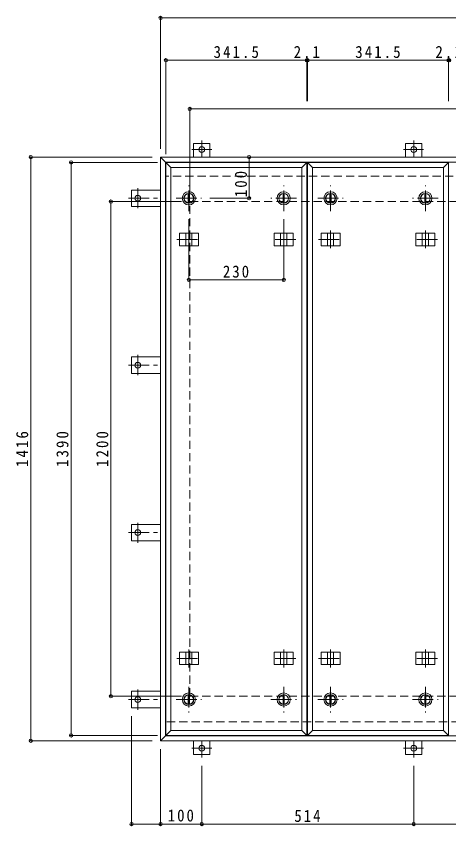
# Model space of a CAD drawing. Units: millimetres at full size, sheet at 1:10. Extents: x -2649 to 2767, y -1962 to 1737.
# Drawn here: x -2649 to -1600, y -301 to 1662 of the extents above; entities that cross this region are included whole.
import ezdxf

# ---------------------------------------------------------------- set-up
doc = ezdxf.new("R2010")
doc.units = ezdxf.units.MM
doc.header["$LTSCALE"] = 10
doc.header["$PDMODE"] = 32
doc.header["$PDSIZE"] = 8
doc.linetypes.add('CHAIN1', pattern=[8, 5, -1, 1, -1])
doc.linetypes.add('DASHED2', pattern=[3, 2, -1])
for name, color, linetype, lineweight in [('0-1_躯体', 2, 'DASHED2', 9), ('0-2_仕上', 3, 'Continuous', 9), ('0-3_建具', 4, 'Continuous', 9), ('0-C', 2, 'Continuous', 9), ('0-E', 3, 'Continuous', 9), ('0-F', 7, 'Continuous', 9)]:
    doc.layers.add(name, color=color, linetype=linetype, lineweight=lineweight)
doc.styles.add('ＭＳ ゴシック', font='')
doc.styles.get('ＭＳ ゴシック').set_extended_font_data('MS Gothic')

msp = doc.modelspace()

# ---------------------------------------------------------------- linework, layer by layer
at = {"layer": '0-1_躯体'}
for p, q in [((-568.69, 1274.76), (-2286.69, 1274.76)), ((-2227.69, 1212.76), (-627.69, 1212.76)), ((-2227.69, 12.76), (-2227.69, 1212.76)), ((-2227.69, 12.76), (-627.69, 12.76)), ((-913.32, -49.24), (-2286.69, -49.24))]:
    msp.add_line(p, q, dxfattribs=at)
at = {"layer": '0-2_仕上'}
for p, q in [((-2273.69, 1295.76), (-2285.69, 1307.76)), ((-2285.69, 1307.76), (-1944.19, 1307.76)), ((-2285.69, -82.24), (-2285.69, 1307.76)), ((-1956.19, 1295.76), (-1944.19, 1307.76)), ((-1944.19, 1307.76), (-1944.19, -82.24)), ((-1930.07, 1295.76), (-1942.07, 1307.76)), ((-1942.07, 1307.76), (-1600.57, 1307.76)), ((-1942.07, -82.24), (-1942.07, 1307.76)), ((-1612.57, 1295.76), (-1600.57, 1307.76)), ((-1600.57, 1307.76), (-1600.57, -82.24)), ((-2273.69, 1295.76), (-1956.19, 1295.76)), ((-2273.69, -70.24), (-2273.69, 1295.76)), ((-1956.19, 1295.76), (-1956.19, -70.24)), ((-1930.07, 1295.76), (-1612.57, 1295.76)), ((-1930.07, -70.24), (-1930.07, 1295.76)), ((-1612.57, 1295.76), (-1612.57, -70.24)), ((-2285.69, -82.24), (-2273.69, -70.24)), ((-1956.19, -70.24), (-2273.69, -70.24)), ((-1942.07, -82.24), (-1930.07, -70.24)), ((-1612.57, -70.24), (-1930.07, -70.24))]:
    msp.add_line(p, q, dxfattribs=at)
for points in [[(-1956.19, -70.24), (-1944.19, -82.24), (-2285.69, -82.24)], [(-1612.57, -70.24), (-1600.57, -82.24), (-1942.07, -82.24)]]:
    msp.add_lwpolyline(points, dxfattribs=at)
at = {"layer": '0-3_建具', "color": 2}
for p, q in [((-2298.69, 1320.76), (-2286.69, 1308.76)), ((-556.69, 1320.76), (-2298.69, 1320.76)), ((-2298.69, -95.24), (-2298.69, 1320.76)), ((-2286.69, -83.24), (-2286.69, 1308.76)), ((-2298.69, -95.24), (-2286.69, -83.24)), ((-556.69, -95.24), (-2298.69, -95.24))]:
    msp.add_line(p, q, dxfattribs=at)
at = {"layer": '0-3_建具', "linetype": 'CHAIN1'}
for p, q in [((-2229.94, 1142.88), (-2229.94, 1099.64)), ((-1999.94, 1142.88), (-1999.94, 1099.64)), ((-1886.32, 1142.88), (-1886.32, 1099.64)), ((-1656.32, 1142.88), (-1656.32, 1099.64)), ((-2259.35, 1120.76), (-2200.53, 1120.76)), ((-1970.53, 1120.76), (-2029.35, 1120.76)), ((-1915.72, 1120.76), (-1856.91, 1120.76)), ((-1626.91, 1120.76), (-1685.72, 1120.76)), ((-2229.94, 82.64), (-2229.94, 125.88)), ((-1999.94, 82.64), (-1999.94, 125.88)), ((-1886.32, 82.64), (-1886.32, 125.88)), ((-1656.32, 82.64), (-1656.32, 125.88)), ((-2259.35, 104.76), (-2200.53, 104.76)), ((-1970.53, 104.76), (-2029.35, 104.76)), ((-1915.72, 104.76), (-1856.91, 104.76)), ((-1626.91, 104.76), (-1685.72, 104.76))]:
    msp.add_line(p, q, dxfattribs=at)
at = {"layer": '0-3_建具'}
for p, q in [((-2253.03, 1135.76), (-2206.85, 1135.76)), ((-2253.03, 1135.76), (-2253.03, 1105.76)), ((-2237.44, 1135.76), (-2237.44, 1105.76)), ((-2222.44, 1135.76), (-2222.44, 1105.76)), ((-2206.85, 1135.76), (-2206.85, 1105.76)), ((-1976.85, 1135.76), (-2023.03, 1135.76)), ((-2023.03, 1135.76), (-2023.03, 1105.76)), ((-2007.44, 1135.76), (-2007.44, 1105.76)), ((-1992.44, 1135.76), (-1992.44, 1105.76)), ((-1976.85, 1135.76), (-1976.85, 1105.76)), ((-1909.4, 1135.76), (-1863.23, 1135.76)), ((-1909.4, 1135.76), (-1909.4, 1105.76)), ((-1893.82, 1135.76), (-1893.82, 1105.76)), ((-1878.82, 1135.76), (-1878.82, 1105.76)), ((-1863.23, 1135.76), (-1863.23, 1105.76)), ((-1633.23, 1135.76), (-1679.4, 1135.76)), ((-1679.4, 1135.76), (-1679.4, 1105.76)), ((-1663.82, 1135.76), (-1663.82, 1105.76)), ((-1648.82, 1135.76), (-1648.82, 1105.76)), ((-1633.23, 1135.76), (-1633.23, 1105.76)), ((-2253.03, 1105.76), (-2206.85, 1105.76)), ((-1976.85, 1105.76), (-2023.03, 1105.76)), ((-1909.4, 1105.76), (-1863.23, 1105.76)), ((-1633.23, 1105.76), (-1679.4, 1105.76)), ((-2253.03, 119.76), (-2206.85, 119.76)), ((-2253.03, 89.76), (-2253.03, 119.76)), ((-2237.44, 89.76), (-2237.44, 119.76)), ((-2222.44, 89.76), (-2222.44, 119.76)), ((-2206.85, 89.76), (-2206.85, 119.76)), ((-1976.85, 119.76), (-2023.03, 119.76)), ((-2023.03, 89.76), (-2023.03, 119.76)), ((-2007.44, 89.76), (-2007.44, 119.76)), ((-1992.44, 89.76), (-1992.44, 119.76)), ((-1976.85, 89.76), (-1976.85, 119.76)), ((-1909.4, 119.76), (-1863.23, 119.76)), ((-1909.4, 89.76), (-1909.4, 119.76)), ((-1893.82, 89.76), (-1893.82, 119.76)), ((-1878.82, 89.76), (-1878.82, 119.76)), ((-1863.23, 89.76), (-1863.23, 119.76)), ((-1633.23, 119.76), (-1679.4, 119.76)), ((-1679.4, 89.76), (-1679.4, 119.76)), ((-1663.82, 89.76), (-1663.82, 119.76)), ((-1648.82, 89.76), (-1648.82, 119.76)), ((-1633.23, 89.76), (-1633.23, 119.76)), ((-2253.03, 89.76), (-2206.85, 89.76)), ((-1976.85, 89.76), (-2023.03, 89.76)), ((-1909.4, 89.76), (-1863.23, 89.76)), ((-1633.23, 89.76), (-1679.4, 89.76))]:
    msp.add_line(p, q, dxfattribs=at)
at = {"layer": '0-3_建具', "color": 2}
for points in [[(-556.69, 1320.76), (-568.69, 1308.76), (-2286.69, 1308.76)], [(-556.69, -95.24), (-568.69, -83.24), (-2286.69, -83.24)]]:
    msp.add_lwpolyline(points, dxfattribs=at)
at = {"layer": '0-C', "linetype": 'CHAIN1'}
for p, q in [((-2229.94, 1189.76), (-2229.94, 1251.76)), ((-1999.94, 1189.76), (-1999.94, 1251.76)), ((-1886.32, 1189.76), (-1886.32, 1251.76)), ((-1656.32, 1189.76), (-1656.32, 1251.76)), ((-2260.94, 1220.76), (-2198.94, 1220.76)), ((-1968.94, 1220.76), (-2030.94, 1220.76)), ((-1917.32, 1220.76), (-1855.32, 1220.76)), ((-1625.32, 1220.76), (-1687.32, 1220.76)), ((-2229.94, 35.76), (-2229.94, -26.24)), ((-1999.94, 35.76), (-1999.94, -26.24)), ((-1886.32, 35.76), (-1886.32, -26.24)), ((-1656.32, 35.76), (-1656.32, -26.24)), ((-2260.94, 4.76), (-2198.94, 4.76)), ((-2030.94, 4.76), (-1968.94, 4.76)), ((-1917.32, 4.76), (-1855.32, 4.76)), ((-1687.32, 4.76), (-1625.32, 4.76))]:
    msp.add_line(p, q, dxfattribs=at)
at = {"layer": '0-C'}
for p, q in [((-2231.44, 1232.16), (-2231.44, 1209.36)), ((-2228.44, 1232.16), (-2228.44, 1209.36)), ((-2001.44, 1232.16), (-2001.44, 1209.36)), ((-1998.44, 1232.16), (-1998.44, 1209.36)), ((-1887.82, 1232.16), (-1887.82, 1209.36)), ((-1884.82, 1232.16), (-1884.82, 1209.36)), ((-1657.82, 1232.16), (-1657.82, 1209.36)), ((-1654.82, 1232.16), (-1654.82, 1209.36)), ((-2231.44, -6.64), (-2231.44, 16.16)), ((-2228.44, -6.64), (-2228.44, 16.16)), ((-2001.44, -6.64), (-2001.44, 16.16)), ((-1998.44, -6.64), (-1998.44, 16.16)), ((-1887.82, -6.64), (-1887.82, 16.16)), ((-1884.82, -6.64), (-1884.82, 16.16)), ((-1657.82, -6.64), (-1657.82, 16.16)), ((-1654.82, -6.64), (-1654.82, 16.16))]:
    msp.add_line(p, q, dxfattribs=at)
for centre, radius in [((-2229.94, 1220.76), 16), ((-2229.94, 1220.76), 12), ((-2229.94, 1220.76), 11.5), ((-1999.94, 1220.76), 16), ((-1999.94, 1220.76), 12), ((-1999.94, 1220.76), 11.5), ((-1886.32, 1220.76), 16), ((-1886.32, 1220.76), 12), ((-1886.32, 1220.76), 11.5), ((-1656.32, 1220.76), 16), ((-1656.32, 1220.76), 12), ((-1656.32, 1220.76), 11.5), ((-2229.94, 4.76), 16), ((-1999.94, 4.76), 16), ((-1886.32, 4.76), 16), ((-1656.32, 4.76), 16), ((-2229.94, 4.76), 12), ((-2229.94, 4.76), 11.5), ((-1999.94, 4.76), 12), ((-1999.94, 4.76), 11.5), ((-1886.32, 4.76), 12), ((-1886.32, 4.76), 11.5), ((-1656.32, 4.76), 12), ((-1656.32, 4.76), 11.5)]:
    msp.add_circle(centre, radius, dxfattribs=at)
at = {"layer": '0-E', "linetype": 'CHAIN1'}
for p, q in [((-2198.69, 1361.12), (-2198.69, 1320.96)), ((-1684.69, 1361.12), (-1684.69, 1320.96)), ((-2173.85, 1338.96), (-2222.74, 1338.96)), ((-1709.53, 1338.96), (-1660.64, 1338.96)), ((-2353.89, 1245.6), (-2353.89, 1196.71)), ((-2376.05, 1220.76), (-2298.69, 1220.76)), ((-2353.89, 840.6), (-2353.89, 791.71)), ((-2376.05, 815.76), (-2298.69, 815.76)), ((-2353.89, 384.92), (-2353.89, 433.81)), ((-2376.05, 409.76), (-2298.69, 409.76)), ((-2353.89, -20.08), (-2353.89, 28.81)), ((-2376.05, 4.76), (-2298.69, 4.76)), ((-2198.69, -135.6), (-2198.69, -95.44)), ((-1684.69, -135.6), (-1684.69, -95.44)), ((-2173.85, -113.44), (-2222.74, -113.44)), ((-1709.53, -113.44), (-1660.64, -113.44))]:
    msp.add_line(p, q, dxfattribs=at)
at = {"layer": '0-E'}
for p, q in [((-2178.69, 1353.96), (-2218.69, 1353.96)), ((-2218.69, 1320.76), (-2218.69, 1353.96)), ((-2178.69, 1320.76), (-2178.69, 1353.96)), ((-1704.69, 1353.96), (-1664.69, 1353.96)), ((-1704.69, 1320.76), (-1704.69, 1353.96)), ((-1664.69, 1320.76), (-1664.69, 1353.96)), ((-2368.89, 1240.76), (-2368.89, 1200.76)), ((-2298.69, 1240.76), (-2368.89, 1240.76)), ((-2298.69, 1200.76), (-2368.89, 1200.76)), ((-2368.89, 835.76), (-2368.89, 795.76)), ((-2298.69, 835.76), (-2368.89, 835.76)), ((-2298.69, 795.76), (-2368.89, 795.76)), ((-2368.89, 389.76), (-2368.89, 429.76)), ((-2298.69, 429.76), (-2368.89, 429.76)), ((-2298.69, 389.76), (-2368.89, 389.76)), ((-2368.89, -15.24), (-2368.89, 24.76)), ((-2298.69, 24.76), (-2368.89, 24.76)), ((-2298.69, -15.24), (-2368.89, -15.24)), ((-2218.69, -95.24), (-2218.69, -128.44)), ((-2178.69, -95.24), (-2178.69, -128.44)), ((-1704.69, -95.24), (-1704.69, -128.44)), ((-1664.69, -95.24), (-1664.69, -128.44)), ((-2178.69, -128.44), (-2218.69, -128.44)), ((-1704.69, -128.44), (-1664.69, -128.44))]:
    msp.add_line(p, q, dxfattribs=at)
for centre in [(-2198.69, 1338.96), (-1684.69, 1338.96), (-2353.89, 1220.76), (-2353.89, 815.76), (-2353.89, 409.76), (-2353.89, 4.76), (-2198.69, -113.44), (-1684.69, -113.44)]:
    msp.add_circle(centre, 7, dxfattribs=at)
at = {"layer": '0-F'}
for p, q in [((-2298.69, 1661.47), (-2298.69, 1340.76)), ((-2298.69, 1658.47), (-556.69, 1658.47)), ((-2285.69, 1558.68), (-2285.69, 1327.76)), ((-2285.69, 1555.68), (-1944.19, 1555.68)), ((-1944.19, 1558.68), (-1944.19, 1456.43)), ((-1944.19, 1555.68), (-1942.07, 1555.68)), ((-1942.07, 1558.68), (-1942.07, 1456.43)), ((-1942.07, 1555.68), (-1600.57, 1555.68)), ((-1600.57, 1558.68), (-1600.57, 1456.43)), ((-1600.57, 1555.68), (-1598.44, 1555.68)), ((-2227.69, 1440.48), (-2227.69, 1232.76)), ((-2227.69, 1437.48), (-627.69, 1437.48)), ((-2616.24, 1320.76), (-2318.69, 1320.76)), ((-2613.24, 1320.76), (-2613.24, -95.24)), ((-2084.02, 1320.76), (-2084.02, 1220.76)), ((-2518.61, 1307.76), (-2305.69, 1307.76)), ((-2515.61, -82.24), (-2515.61, 1307.76)), ((-2081.02, 1220.76), (-2178.94, 1220.76)), ((-2421.94, 1212.76), (-2247.69, 1212.76)), ((-2418.94, 12.76), (-2418.94, 1212.76)), ((-2229.94, 1019.93), (-2229.94, 1169.76)), ((-1999.94, 1019.93), (-1999.94, 1169.76)), ((-2229.94, 1022.93), (-1999.94, 1022.93)), ((-2421.94, 12.76), (-2247.69, 12.76)), ((-2368.89, -300.48), (-2368.89, -35.24)), ((-2616.24, -95.24), (-2318.69, -95.24)), ((-2518.61, -82.24), (-2305.69, -82.24)), ((-2298.69, -300.48), (-2298.69, -115.24)), ((-2198.69, -300.48), (-2198.69, -155.6)), ((-1684.69, -300.48), (-1684.69, -155.6)), ((-2368.89, -297.48), (-2298.69, -297.48)), ((-2298.69, -297.48), (-2198.69, -297.48)), ((-2198.69, -297.48), (-1684.69, -297.48)), ((-1684.69, -297.48), (-1170.69, -297.48))]:
    msp.add_line(p, q, dxfattribs=at)
for p in [(-2298.69, 1658.47), (-2285.69, 1555.68), (-1944.19, 1555.68), (-1942.07, 1555.68), (-1600.57, 1555.68), (-1598.44, 1555.68), (-2227.69, 1437.48), (-2613.24, 1320.76), (-2084.02, 1320.76), (-2515.61, 1307.76), (-2084.02, 1220.76), (-2418.94, 1212.76), (-2229.94, 1022.93), (-1999.94, 1022.93), (-2418.94, 12.76), (-2515.61, -82.24), (-2613.24, -95.24), (-2368.89, -297.48), (-2298.69, -297.48), (-2198.69, -297.48), (-1684.69, -297.48)]:
    msp.add_point(p, dxfattribs=at)

# ---------------------------------------------------------------- texts
at = {"layer": '0-F', "color": 2, "char_height": 29.33, "attachment_point": 7, "style": 'ＭＳ ゴシック'}
for s, insert in [('\\T1.28;\\W0.9;341.5', (-2169.94, 1560.68)), ('\\T1.27;\\W0.9;2.1', (-1975.63, 1560.68)), ('\\T1.28;\\W0.9;341.5', (-1826.32, 1560.68)), ('\\T1.27;\\W0.9;2.1', (-1632, 1560.68)), ('\\T1.27;\\W0.9;230', (-2147.44, 1027.93)), ('\\T1.27;\\W0.9;100', (-2281.19, -291.48)), ('\\T1.27;\\W0.9;514', (-1974.19, -292.48))]:
    msp.add_mtext(s, dxfattribs=dict(at, insert=insert))
at = {"layer": '0-F', "color": 2, "char_height": 29.33, "attachment_point": 7, "rotation": 90, "style": 'ＭＳ ゴシック'}
for s, insert in [('\\T1.27;\\W0.9;100', (-2088.82, 1223.54)), ('\\T1.28;\\W0.9;1416', (-2619.24, 569.01)), ('\\T1.28;\\W0.9;1390', (-2521.61, 569.01)), ('\\T1.28;\\W0.9;1200', (-2424.94, 569.01))]:
    msp.add_mtext(s, dxfattribs=dict(at, insert=insert))

doc.saveas('drawing.dxf')
